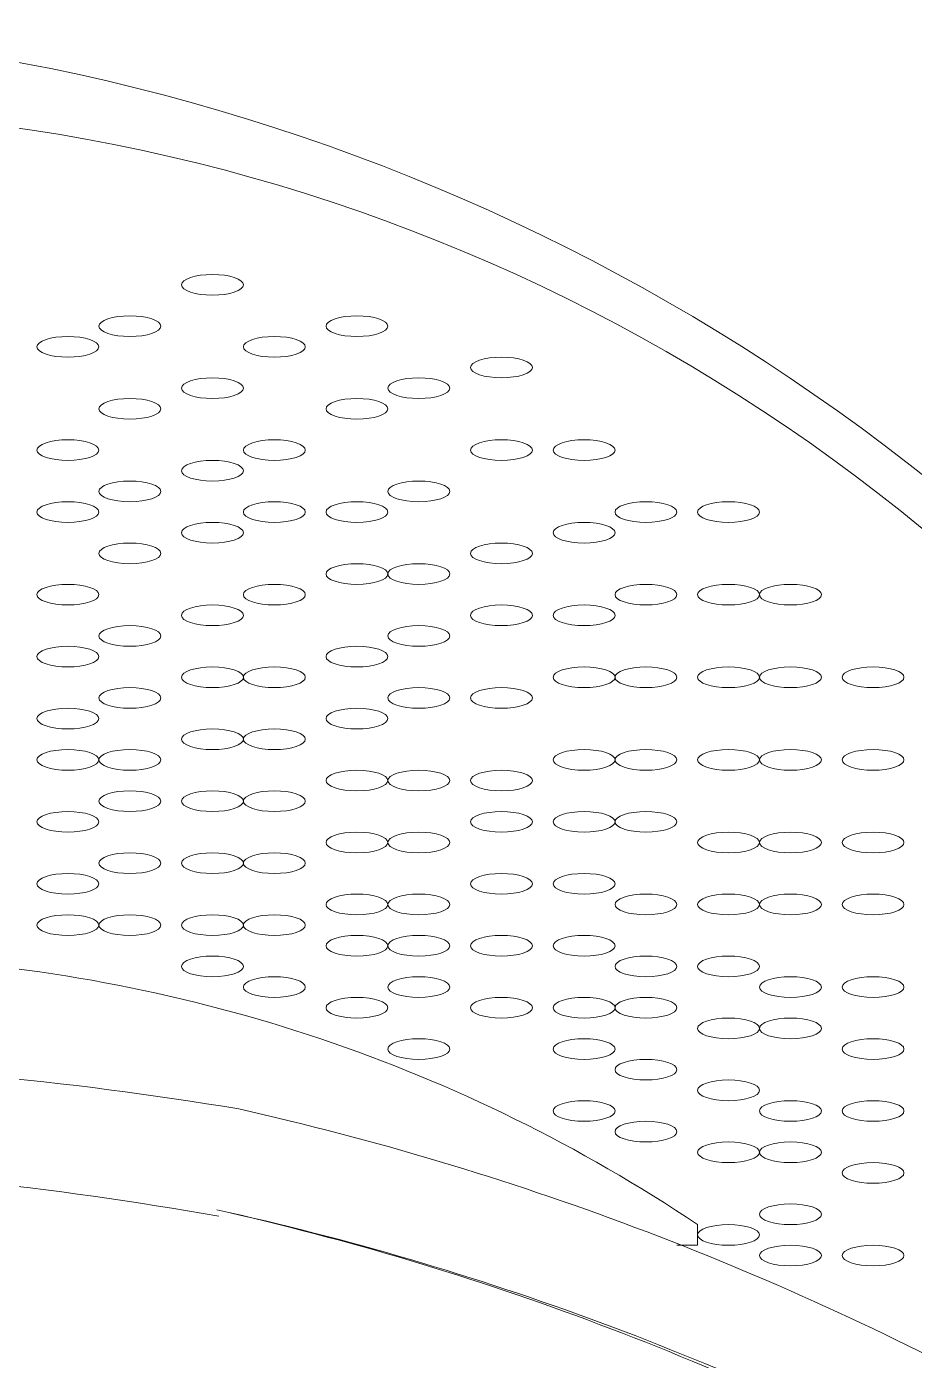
# Model space of a CAD drawing. Header units: metres. Extents: x 29 to 86.9, y -23.2 to 39.7.
# Drawn here: x 77.5562 to 77.6614, y -17.1055 to -16.9476 of the extents above; entities that cross this region are included whole.
import ezdxf

# ---------------------------------------------------------------- set-up
doc = ezdxf.new("R2010")
doc.units = ezdxf.units.M
doc.header["$LTSCALE"] = 100
doc.layers.get('0').update_dxf_attribs({"color": 254})
doc.layers.add('Arqui', color=8, linetype='Continuous', lineweight=0)

# ---------------------------------------------------------------- blocks, each defined once
blk = doc.blocks.new('A$C9582355f')
at = {"layer": 'Arqui'}
for points in [[(48.71734, 6.12621, 0.227858), (48.52488, 6.21637, 0.227858), (48.33195, 6.12621)], [(48.71275, 6.12287, 0.253801), (48.52311, 6.20585, 0.253801), (48.3341, 6.12287)], [(48.65059, 6.07209), (48.65304, 6.07209), (48.65304, 6.07454, 0.133327), (48.55957, 6.10604)], [(48.7226, 6.01263, 0.230532), (48.69017, 6.05387, 0.069043), (48.5987, 6.08823, 0.037024), (48.53679, 6.09393)], [(48.71054, 6.01054, 0.230204), (48.68443, 6.04306, 0.069043), (48.59607, 6.07629, -0.069043), (48.68464, 6.0435, 0.069043), (48.59607, 6.07629)]]:
    blk.add_lwpolyline(points, format="xyb", dxfattribs=at)
blk.add_lwpolyline([(48.59633, 6.07552, 0.037024), (48.53643, 6.08171, -0.037024)], format="xyb", close=True, dxfattribs=at)
for points in [[(48.59557, 6.18704), (48.59354, 6.18704), (48.5919, 6.18649), (48.5919, 6.18581)], [(48.59923, 6.18581), (48.59923, 6.18649), (48.59759, 6.18704), (48.59557, 6.18704)], [(48.5919, 6.18581), (48.5919, 6.18514), (48.59354, 6.18459), (48.59557, 6.18459)], [(48.59557, 6.18459), (48.59759, 6.18459), (48.59923, 6.18514), (48.59923, 6.18581)], [(48.58578, 6.18215), (48.58376, 6.18215), (48.58212, 6.1816), (48.58212, 6.18092)], [(48.58945, 6.18092), (48.58945, 6.1816), (48.58781, 6.18215), (48.58578, 6.18215)], [(48.61269, 6.18215), (48.61066, 6.18215), (48.60902, 6.1816), (48.60902, 6.18092)], [(48.61635, 6.18092), (48.61635, 6.1816), (48.61471, 6.18215), (48.61269, 6.18215)], [(48.57845, 6.1797), (48.57642, 6.1797), (48.57478, 6.17915), (48.57478, 6.17848)], [(48.58212, 6.17848), (48.58212, 6.17915), (48.58047, 6.1797), (48.57845, 6.1797)], [(48.58212, 6.18092), (48.58212, 6.18025), (48.58376, 6.1797), (48.58578, 6.1797)], [(48.58578, 6.1797), (48.58781, 6.1797), (48.58945, 6.18025), (48.58945, 6.18092)], [(48.6029, 6.1797), (48.60088, 6.1797), (48.59923, 6.17915), (48.59923, 6.17848)], [(48.60657, 6.17848), (48.60657, 6.17915), (48.60493, 6.1797), (48.6029, 6.1797)], [(48.60902, 6.18092), (48.60902, 6.18025), (48.61066, 6.1797), (48.61269, 6.1797)], [(48.61269, 6.1797), (48.61471, 6.1797), (48.61635, 6.18025), (48.61635, 6.18092)], [(48.57478, 6.17848), (48.57478, 6.1778), (48.57642, 6.17725), (48.57845, 6.17725)], [(48.57845, 6.17725), (48.58047, 6.17725), (48.58212, 6.1778), (48.58212, 6.17848)], [(48.59923, 6.17848), (48.59923, 6.1778), (48.60088, 6.17725), (48.6029, 6.17725)], [(48.6029, 6.17725), (48.60493, 6.17725), (48.60657, 6.1778), (48.60657, 6.17848)], [(48.6298, 6.17725), (48.62778, 6.17725), (48.62614, 6.17671), (48.62614, 6.17603)], [(48.63347, 6.17603), (48.63347, 6.17671), (48.63183, 6.17725), (48.6298, 6.17725)], [(48.62614, 6.17603), (48.62614, 6.17536), (48.62778, 6.17481), (48.6298, 6.17481)], [(48.6298, 6.17481), (48.63183, 6.17481), (48.63347, 6.17536), (48.63347, 6.17603)], [(48.59557, 6.17481), (48.59354, 6.17481), (48.5919, 6.17426), (48.5919, 6.17359)], [(48.5919, 6.17359), (48.5919, 6.17291), (48.59354, 6.17236), (48.59557, 6.17236)], [(48.59923, 6.17359), (48.59923, 6.17426), (48.59759, 6.17481), (48.59557, 6.17481)], [(48.59557, 6.17236), (48.59759, 6.17236), (48.59923, 6.17291), (48.59923, 6.17359)], [(48.62002, 6.17481), (48.618, 6.17481), (48.61635, 6.17426), (48.61635, 6.17359)], [(48.61635, 6.17359), (48.61635, 6.17291), (48.618, 6.17236), (48.62002, 6.17236)], [(48.62369, 6.17359), (48.62369, 6.17426), (48.62205, 6.17481), (48.62002, 6.17481)], [(48.62002, 6.17236), (48.62205, 6.17236), (48.62369, 6.17291), (48.62369, 6.17359)], [(48.58578, 6.17236), (48.58376, 6.17236), (48.58212, 6.17182), (48.58212, 6.17114)], [(48.58945, 6.17114), (48.58945, 6.17182), (48.58781, 6.17236), (48.58578, 6.17236)], [(48.61269, 6.17236), (48.61066, 6.17236), (48.60902, 6.17182), (48.60902, 6.17114)], [(48.61635, 6.17114), (48.61635, 6.17182), (48.61471, 6.17236), (48.61269, 6.17236)], [(48.58212, 6.17114), (48.58212, 6.17046), (48.58376, 6.16992), (48.58578, 6.16992)], [(48.58578, 6.16992), (48.58781, 6.16992), (48.58945, 6.17046), (48.58945, 6.17114)], [(48.60902, 6.17114), (48.60902, 6.17046), (48.61066, 6.16992), (48.61269, 6.16992)], [(48.61269, 6.16992), (48.61471, 6.16992), (48.61635, 6.17046), (48.61635, 6.17114)], [(48.57845, 6.16747), (48.57642, 6.16747), (48.57478, 6.16692), (48.57478, 6.16625)], [(48.58212, 6.16625), (48.58212, 6.16692), (48.58047, 6.16747), (48.57845, 6.16747)], [(48.6029, 6.16747), (48.60088, 6.16747), (48.59923, 6.16692), (48.59923, 6.16625)], [(48.60657, 6.16625), (48.60657, 6.16692), (48.60493, 6.16747), (48.6029, 6.16747)], [(48.6298, 6.16747), (48.62778, 6.16747), (48.62614, 6.16692), (48.62614, 6.16625)], [(48.63347, 6.16625), (48.63347, 6.16692), (48.63183, 6.16747), (48.6298, 6.16747)], [(48.63959, 6.16747), (48.63756, 6.16747), (48.63592, 6.16692), (48.63592, 6.16625)], [(48.64326, 6.16625), (48.64326, 6.16692), (48.64161, 6.16747), (48.63959, 6.16747)], [(48.57478, 6.16625), (48.57478, 6.16557), (48.57642, 6.16503), (48.57845, 6.16503)], [(48.57845, 6.16503), (48.58047, 6.16503), (48.58212, 6.16557), (48.58212, 6.16625)], [(48.59923, 6.16625), (48.59923, 6.16557), (48.60088, 6.16503), (48.6029, 6.16503)], [(48.6029, 6.16503), (48.60493, 6.16503), (48.60657, 6.16557), (48.60657, 6.16625)], [(48.62614, 6.16625), (48.62614, 6.16557), (48.62778, 6.16503), (48.6298, 6.16503)], [(48.6298, 6.16503), (48.63183, 6.16503), (48.63347, 6.16557), (48.63347, 6.16625)], [(48.63592, 6.16625), (48.63592, 6.16557), (48.63756, 6.16503), (48.63959, 6.16503)], [(48.63959, 6.16503), (48.64161, 6.16503), (48.64326, 6.16557), (48.64326, 6.16625)], [(48.59557, 6.16503), (48.59354, 6.16503), (48.5919, 6.16448), (48.5919, 6.1638)], [(48.5919, 6.1638), (48.5919, 6.16313), (48.59354, 6.16258), (48.59557, 6.16258)], [(48.59923, 6.1638), (48.59923, 6.16448), (48.59759, 6.16503), (48.59557, 6.16503)], [(48.59557, 6.16258), (48.59759, 6.16258), (48.59923, 6.16313), (48.59923, 6.1638)], [(48.58578, 6.16258), (48.58376, 6.16258), (48.58212, 6.16203), (48.58212, 6.16136)], [(48.58945, 6.16136), (48.58945, 6.16203), (48.58781, 6.16258), (48.58578, 6.16258)], [(48.62002, 6.16258), (48.618, 6.16258), (48.61635, 6.16203), (48.61635, 6.16136)], [(48.62369, 6.16136), (48.62369, 6.16203), (48.62205, 6.16258), (48.62002, 6.16258)], [(48.58212, 6.16136), (48.58212, 6.16068), (48.58376, 6.16014), (48.58578, 6.16014)], [(48.58578, 6.16014), (48.58781, 6.16014), (48.58945, 6.16068), (48.58945, 6.16136)], [(48.61635, 6.16136), (48.61635, 6.16068), (48.618, 6.16014), (48.62002, 6.16014)], [(48.62002, 6.16014), (48.62205, 6.16014), (48.62369, 6.16068), (48.62369, 6.16136)], [(48.57845, 6.16014), (48.57642, 6.16014), (48.57478, 6.15959), (48.57478, 6.15891)], [(48.58212, 6.15891), (48.58212, 6.15959), (48.58047, 6.16014), (48.57845, 6.16014)], [(48.6029, 6.16014), (48.60088, 6.16014), (48.59923, 6.15959), (48.59923, 6.15891)], [(48.60657, 6.15891), (48.60657, 6.15959), (48.60493, 6.16014), (48.6029, 6.16014)], [(48.61269, 6.16014), (48.61066, 6.16014), (48.60902, 6.15959), (48.60902, 6.15891)], [(48.61635, 6.15891), (48.61635, 6.15959), (48.61471, 6.16014), (48.61269, 6.16014)], [(48.64692, 6.16014), (48.6449, 6.16014), (48.64326, 6.15959), (48.64326, 6.15891)], [(48.65059, 6.15891), (48.65059, 6.15959), (48.64895, 6.16014), (48.64692, 6.16014)], [(48.65671, 6.16014), (48.65468, 6.16014), (48.65304, 6.15959), (48.65304, 6.15891)], [(48.66037, 6.15891), (48.66037, 6.15959), (48.65873, 6.16014), (48.65671, 6.16014)], [(48.57478, 6.15891), (48.57478, 6.15824), (48.57642, 6.15769), (48.57845, 6.15769)], [(48.57845, 6.15769), (48.58047, 6.15769), (48.58212, 6.15824), (48.58212, 6.15891)], [(48.59557, 6.15769), (48.59354, 6.15769), (48.5919, 6.15714), (48.5919, 6.15647)], [(48.59923, 6.15647), (48.59923, 6.15714), (48.59759, 6.15769), (48.59557, 6.15769)], [(48.59923, 6.15891), (48.59923, 6.15824), (48.60088, 6.15769), (48.6029, 6.15769)], [(48.6029, 6.15769), (48.60493, 6.15769), (48.60657, 6.15824), (48.60657, 6.15891)], [(48.60902, 6.15891), (48.60902, 6.15824), (48.61066, 6.15769), (48.61269, 6.15769)], [(48.61269, 6.15769), (48.61471, 6.15769), (48.61635, 6.15824), (48.61635, 6.15891)], [(48.63959, 6.15769), (48.63756, 6.15769), (48.63592, 6.15714), (48.63592, 6.15647)], [(48.64326, 6.15647), (48.64326, 6.15714), (48.64161, 6.15769), (48.63959, 6.15769)], [(48.64326, 6.15891), (48.64326, 6.15824), (48.6449, 6.15769), (48.64692, 6.15769)], [(48.64692, 6.15769), (48.64895, 6.15769), (48.65059, 6.15824), (48.65059, 6.15891)], [(48.65304, 6.15891), (48.65304, 6.15824), (48.65468, 6.15769), (48.65671, 6.15769)], [(48.65671, 6.15769), (48.65873, 6.15769), (48.66037, 6.15824), (48.66037, 6.15891)], [(48.5919, 6.15647), (48.5919, 6.15579), (48.59354, 6.15524), (48.59557, 6.15524)], [(48.59557, 6.15524), (48.59759, 6.15524), (48.59923, 6.15579), (48.59923, 6.15647)], [(48.63592, 6.15647), (48.63592, 6.15579), (48.63756, 6.15524), (48.63959, 6.15524)], [(48.63959, 6.15524), (48.64161, 6.15524), (48.64326, 6.15579), (48.64326, 6.15647)], [(48.58578, 6.15524), (48.58376, 6.15524), (48.58212, 6.1547), (48.58212, 6.15402)], [(48.58945, 6.15402), (48.58945, 6.1547), (48.58781, 6.15524), (48.58578, 6.15524)], [(48.6298, 6.15524), (48.62778, 6.15524), (48.62614, 6.1547), (48.62614, 6.15402)], [(48.63347, 6.15402), (48.63347, 6.1547), (48.63183, 6.15524), (48.6298, 6.15524)], [(48.58212, 6.15402), (48.58212, 6.15335), (48.58376, 6.1528), (48.58578, 6.1528)], [(48.58578, 6.1528), (48.58781, 6.1528), (48.58945, 6.15335), (48.58945, 6.15402)], [(48.61269, 6.1528), (48.61066, 6.1528), (48.60902, 6.15225), (48.60902, 6.15158)], [(48.61635, 6.15158), (48.61635, 6.15225), (48.61471, 6.1528), (48.61269, 6.1528)], [(48.62002, 6.1528), (48.618, 6.1528), (48.61635, 6.15225), (48.61635, 6.15158)], [(48.62369, 6.15158), (48.62369, 6.15225), (48.62205, 6.1528), (48.62002, 6.1528)], [(48.62614, 6.15402), (48.62614, 6.15335), (48.62778, 6.1528), (48.6298, 6.1528)], [(48.6298, 6.1528), (48.63183, 6.1528), (48.63347, 6.15335), (48.63347, 6.15402)], [(48.60902, 6.15158), (48.60902, 6.1509), (48.61066, 6.15035), (48.61269, 6.15035)], [(48.61269, 6.15035), (48.61471, 6.15035), (48.61635, 6.1509), (48.61635, 6.15158)], [(48.61635, 6.15158), (48.61635, 6.1509), (48.618, 6.15035), (48.62002, 6.15035)], [(48.62002, 6.15035), (48.62205, 6.15035), (48.62369, 6.1509), (48.62369, 6.15158)], [(48.57845, 6.15035), (48.57642, 6.15035), (48.57478, 6.14981), (48.57478, 6.14913)], [(48.58212, 6.14913), (48.58212, 6.14981), (48.58047, 6.15035), (48.57845, 6.15035)], [(48.6029, 6.15035), (48.60088, 6.15035), (48.59923, 6.14981), (48.59923, 6.14913)], [(48.60657, 6.14913), (48.60657, 6.14981), (48.60493, 6.15035), (48.6029, 6.15035)], [(48.64692, 6.15035), (48.6449, 6.15035), (48.64326, 6.14981), (48.64326, 6.14913)], [(48.65059, 6.14913), (48.65059, 6.14981), (48.64895, 6.15035), (48.64692, 6.15035)], [(48.65671, 6.15035), (48.65468, 6.15035), (48.65304, 6.14981), (48.65304, 6.14913)], [(48.66037, 6.14913), (48.66037, 6.14981), (48.65873, 6.15035), (48.65671, 6.15035)], [(48.66404, 6.15035), (48.66202, 6.15035), (48.66037, 6.14981), (48.66037, 6.14913)], [(48.66771, 6.14913), (48.66771, 6.14981), (48.66607, 6.15035), (48.66404, 6.15035)], [(48.57478, 6.14913), (48.57478, 6.14845), (48.57642, 6.14791), (48.57845, 6.14791)], [(48.57845, 6.14791), (48.58047, 6.14791), (48.58212, 6.14845), (48.58212, 6.14913)], [(48.59923, 6.14913), (48.59923, 6.14845), (48.60088, 6.14791), (48.6029, 6.14791)], [(48.6029, 6.14791), (48.60493, 6.14791), (48.60657, 6.14845), (48.60657, 6.14913)], [(48.64326, 6.14913), (48.64326, 6.14845), (48.6449, 6.14791), (48.64692, 6.14791)], [(48.64692, 6.14791), (48.64895, 6.14791), (48.65059, 6.14845), (48.65059, 6.14913)], [(48.65304, 6.14913), (48.65304, 6.14845), (48.65468, 6.14791), (48.65671, 6.14791)], [(48.65671, 6.14791), (48.65873, 6.14791), (48.66037, 6.14845), (48.66037, 6.14913)], [(48.66037, 6.14913), (48.66037, 6.14845), (48.66202, 6.14791), (48.66404, 6.14791)], [(48.66404, 6.14791), (48.66607, 6.14791), (48.66771, 6.14845), (48.66771, 6.14913)], [(48.59557, 6.14791), (48.59354, 6.14791), (48.5919, 6.14736), (48.5919, 6.14668)], [(48.5919, 6.14668), (48.5919, 6.14601), (48.59354, 6.14546), (48.59557, 6.14546)], [(48.59923, 6.14668), (48.59923, 6.14736), (48.59759, 6.14791), (48.59557, 6.14791)], [(48.59557, 6.14546), (48.59759, 6.14546), (48.59923, 6.14601), (48.59923, 6.14668)], [(48.6298, 6.14791), (48.62778, 6.14791), (48.62614, 6.14736), (48.62614, 6.14668)], [(48.62614, 6.14668), (48.62614, 6.14601), (48.62778, 6.14546), (48.6298, 6.14546)], [(48.63347, 6.14668), (48.63347, 6.14736), (48.63183, 6.14791), (48.6298, 6.14791)], [(48.6298, 6.14546), (48.63183, 6.14546), (48.63347, 6.14601), (48.63347, 6.14668)], [(48.63959, 6.14791), (48.63756, 6.14791), (48.63592, 6.14736), (48.63592, 6.14668)], [(48.63592, 6.14668), (48.63592, 6.14601), (48.63756, 6.14546), (48.63959, 6.14546)], [(48.64326, 6.14668), (48.64326, 6.14736), (48.64161, 6.14791), (48.63959, 6.14791)], [(48.63959, 6.14546), (48.64161, 6.14546), (48.64326, 6.14601), (48.64326, 6.14668)], [(48.58578, 6.14546), (48.58376, 6.14546), (48.58212, 6.14491), (48.58212, 6.14424)], [(48.58945, 6.14424), (48.58945, 6.14491), (48.58781, 6.14546), (48.58578, 6.14546)], [(48.62002, 6.14546), (48.618, 6.14546), (48.61635, 6.14491), (48.61635, 6.14424)], [(48.62369, 6.14424), (48.62369, 6.14491), (48.62205, 6.14546), (48.62002, 6.14546)], [(48.58212, 6.14424), (48.58212, 6.14356), (48.58376, 6.14302), (48.58578, 6.14302)], [(48.58578, 6.14302), (48.58781, 6.14302), (48.58945, 6.14356), (48.58945, 6.14424)], [(48.61635, 6.14424), (48.61635, 6.14356), (48.618, 6.14302), (48.62002, 6.14302)], [(48.62002, 6.14302), (48.62205, 6.14302), (48.62369, 6.14356), (48.62369, 6.14424)], [(48.57845, 6.14302), (48.57642, 6.14302), (48.57478, 6.14247), (48.57478, 6.14179)], [(48.57478, 6.14179), (48.57478, 6.14112), (48.57642, 6.14057), (48.57845, 6.14057)], [(48.58212, 6.14179), (48.58212, 6.14247), (48.58047, 6.14302), (48.57845, 6.14302)], [(48.57845, 6.14057), (48.58047, 6.14057), (48.58212, 6.14112), (48.58212, 6.14179)], [(48.61269, 6.14302), (48.61066, 6.14302), (48.60902, 6.14247), (48.60902, 6.14179)], [(48.60902, 6.14179), (48.60902, 6.14112), (48.61066, 6.14057), (48.61269, 6.14057)], [(48.61635, 6.14179), (48.61635, 6.14247), (48.61471, 6.14302), (48.61269, 6.14302)], [(48.61269, 6.14057), (48.61471, 6.14057), (48.61635, 6.14112), (48.61635, 6.14179)], [(48.59557, 6.14057), (48.59354, 6.14057), (48.5919, 6.14002), (48.5919, 6.13935)], [(48.59923, 6.13935), (48.59923, 6.14002), (48.59759, 6.14057), (48.59557, 6.14057)], [(48.6029, 6.14057), (48.60088, 6.14057), (48.59923, 6.14002), (48.59923, 6.13935)], [(48.60657, 6.13935), (48.60657, 6.14002), (48.60493, 6.14057), (48.6029, 6.14057)], [(48.63959, 6.14057), (48.63756, 6.14057), (48.63592, 6.14002), (48.63592, 6.13935)], [(48.64326, 6.13935), (48.64326, 6.14002), (48.64161, 6.14057), (48.63959, 6.14057)], [(48.64692, 6.14057), (48.6449, 6.14057), (48.64326, 6.14002), (48.64326, 6.13935)], [(48.65059, 6.13935), (48.65059, 6.14002), (48.64895, 6.14057), (48.64692, 6.14057)], [(48.65671, 6.14057), (48.65468, 6.14057), (48.65304, 6.14002), (48.65304, 6.13935)], [(48.66037, 6.13935), (48.66037, 6.14002), (48.65873, 6.14057), (48.65671, 6.14057)], [(48.66404, 6.14057), (48.66202, 6.14057), (48.66037, 6.14002), (48.66037, 6.13935)], [(48.66771, 6.13935), (48.66771, 6.14002), (48.66607, 6.14057), (48.66404, 6.14057)], [(48.67383, 6.14057), (48.6718, 6.14057), (48.67016, 6.14002), (48.67016, 6.13935)], [(48.67749, 6.13935), (48.67749, 6.14002), (48.67585, 6.14057), (48.67383, 6.14057)], [(48.5919, 6.13935), (48.5919, 6.13867), (48.59354, 6.13812), (48.59557, 6.13812)], [(48.59557, 6.13812), (48.59759, 6.13812), (48.59923, 6.13867), (48.59923, 6.13935)], [(48.59923, 6.13935), (48.59923, 6.13867), (48.60088, 6.13812), (48.6029, 6.13812)], [(48.6029, 6.13812), (48.60493, 6.13812), (48.60657, 6.13867), (48.60657, 6.13935)], [(48.63592, 6.13935), (48.63592, 6.13867), (48.63756, 6.13812), (48.63959, 6.13812)], [(48.63959, 6.13812), (48.64161, 6.13812), (48.64326, 6.13867), (48.64326, 6.13935)], [(48.64326, 6.13935), (48.64326, 6.13867), (48.6449, 6.13812), (48.64692, 6.13812)], [(48.64692, 6.13812), (48.64895, 6.13812), (48.65059, 6.13867), (48.65059, 6.13935)], [(48.65304, 6.13935), (48.65304, 6.13867), (48.65468, 6.13812), (48.65671, 6.13812)], [(48.65671, 6.13812), (48.65873, 6.13812), (48.66037, 6.13867), (48.66037, 6.13935)], [(48.66037, 6.13935), (48.66037, 6.13867), (48.66202, 6.13812), (48.66404, 6.13812)], [(48.66404, 6.13812), (48.66607, 6.13812), (48.66771, 6.13867), (48.66771, 6.13935)], [(48.67016, 6.13935), (48.67016, 6.13867), (48.6718, 6.13812), (48.67383, 6.13812)], [(48.67383, 6.13812), (48.67585, 6.13812), (48.67749, 6.13867), (48.67749, 6.13935)], [(48.58578, 6.13812), (48.58376, 6.13812), (48.58212, 6.13758), (48.58212, 6.1369)], [(48.58945, 6.1369), (48.58945, 6.13758), (48.58781, 6.13812), (48.58578, 6.13812)], [(48.62002, 6.13812), (48.618, 6.13812), (48.61635, 6.13758), (48.61635, 6.1369)], [(48.62369, 6.1369), (48.62369, 6.13758), (48.62205, 6.13812), (48.62002, 6.13812)], [(48.6298, 6.13812), (48.62778, 6.13812), (48.62614, 6.13758), (48.62614, 6.1369)], [(48.63347, 6.1369), (48.63347, 6.13758), (48.63183, 6.13812), (48.6298, 6.13812)], [(48.57845, 6.13568), (48.57642, 6.13568), (48.57478, 6.13513), (48.57478, 6.13446)], [(48.58212, 6.13446), (48.58212, 6.13513), (48.58047, 6.13568), (48.57845, 6.13568)], [(48.58212, 6.1369), (48.58212, 6.13623), (48.58376, 6.13568), (48.58578, 6.13568)], [(48.58578, 6.13568), (48.58781, 6.13568), (48.58945, 6.13623), (48.58945, 6.1369)], [(48.61269, 6.13568), (48.61066, 6.13568), (48.60902, 6.13513), (48.60902, 6.13446)], [(48.61635, 6.13446), (48.61635, 6.13513), (48.61471, 6.13568), (48.61269, 6.13568)], [(48.61635, 6.1369), (48.61635, 6.13623), (48.618, 6.13568), (48.62002, 6.13568)], [(48.62002, 6.13568), (48.62205, 6.13568), (48.62369, 6.13623), (48.62369, 6.1369)], [(48.62614, 6.1369), (48.62614, 6.13623), (48.62778, 6.13568), (48.6298, 6.13568)], [(48.6298, 6.13568), (48.63183, 6.13568), (48.63347, 6.13623), (48.63347, 6.1369)], [(48.57478, 6.13446), (48.57478, 6.13378), (48.57642, 6.13323), (48.57845, 6.13323)], [(48.57845, 6.13323), (48.58047, 6.13323), (48.58212, 6.13378), (48.58212, 6.13446)], [(48.60902, 6.13446), (48.60902, 6.13378), (48.61066, 6.13323), (48.61269, 6.13323)], [(48.61269, 6.13323), (48.61471, 6.13323), (48.61635, 6.13378), (48.61635, 6.13446)], [(48.59557, 6.13323), (48.59354, 6.13323), (48.5919, 6.13269), (48.5919, 6.13201)], [(48.59923, 6.13201), (48.59923, 6.13269), (48.59759, 6.13323), (48.59557, 6.13323)], [(48.6029, 6.13323), (48.60088, 6.13323), (48.59923, 6.13269), (48.59923, 6.13201)], [(48.60657, 6.13201), (48.60657, 6.13269), (48.60493, 6.13323), (48.6029, 6.13323)], [(48.57845, 6.13079), (48.57642, 6.13079), (48.57478, 6.13024), (48.57478, 6.12957)], [(48.58212, 6.12957), (48.58212, 6.13024), (48.58047, 6.13079), (48.57845, 6.13079)], [(48.58578, 6.13079), (48.58376, 6.13079), (48.58212, 6.13024), (48.58212, 6.12957)], [(48.58945, 6.12957), (48.58945, 6.13024), (48.58781, 6.13079), (48.58578, 6.13079)], [(48.5919, 6.13201), (48.5919, 6.13134), (48.59354, 6.13079), (48.59557, 6.13079)], [(48.59557, 6.13079), (48.59759, 6.13079), (48.59923, 6.13134), (48.59923, 6.13201)], [(48.59923, 6.13201), (48.59923, 6.13134), (48.60088, 6.13079), (48.6029, 6.13079)], [(48.6029, 6.13079), (48.60493, 6.13079), (48.60657, 6.13134), (48.60657, 6.13201)], [(48.63959, 6.13079), (48.63756, 6.13079), (48.63592, 6.13024), (48.63592, 6.12957)], [(48.64326, 6.12957), (48.64326, 6.13024), (48.64161, 6.13079), (48.63959, 6.13079)], [(48.64692, 6.13079), (48.6449, 6.13079), (48.64326, 6.13024), (48.64326, 6.12957)], [(48.65059, 6.12957), (48.65059, 6.13024), (48.64895, 6.13079), (48.64692, 6.13079)], [(48.65671, 6.13079), (48.65468, 6.13079), (48.65304, 6.13024), (48.65304, 6.12957)], [(48.66037, 6.12957), (48.66037, 6.13024), (48.65873, 6.13079), (48.65671, 6.13079)], [(48.66404, 6.13079), (48.66202, 6.13079), (48.66037, 6.13024), (48.66037, 6.12957)], [(48.66771, 6.12957), (48.66771, 6.13024), (48.66607, 6.13079), (48.66404, 6.13079)], [(48.67383, 6.13079), (48.6718, 6.13079), (48.67016, 6.13024), (48.67016, 6.12957)], [(48.67749, 6.12957), (48.67749, 6.13024), (48.67585, 6.13079), (48.67383, 6.13079)], [(48.57478, 6.12957), (48.57478, 6.12889), (48.57642, 6.12834), (48.57845, 6.12834)], [(48.57845, 6.12834), (48.58047, 6.12834), (48.58212, 6.12889), (48.58212, 6.12957)], [(48.58212, 6.12957), (48.58212, 6.12889), (48.58376, 6.12834), (48.58578, 6.12834)], [(48.58578, 6.12834), (48.58781, 6.12834), (48.58945, 6.12889), (48.58945, 6.12957)], [(48.63592, 6.12957), (48.63592, 6.12889), (48.63756, 6.12834), (48.63959, 6.12834)], [(48.63959, 6.12834), (48.64161, 6.12834), (48.64326, 6.12889), (48.64326, 6.12957)], [(48.64326, 6.12957), (48.64326, 6.12889), (48.6449, 6.12834), (48.64692, 6.12834)], [(48.64692, 6.12834), (48.64895, 6.12834), (48.65059, 6.12889), (48.65059, 6.12957)], [(48.65304, 6.12957), (48.65304, 6.12889), (48.65468, 6.12834), (48.65671, 6.12834)], [(48.65671, 6.12834), (48.65873, 6.12834), (48.66037, 6.12889), (48.66037, 6.12957)], [(48.66037, 6.12957), (48.66037, 6.12889), (48.66202, 6.12834), (48.66404, 6.12834)], [(48.66404, 6.12834), (48.66607, 6.12834), (48.66771, 6.12889), (48.66771, 6.12957)], [(48.67016, 6.12957), (48.67016, 6.12889), (48.6718, 6.12834), (48.67383, 6.12834)], [(48.67383, 6.12834), (48.67585, 6.12834), (48.67749, 6.12889), (48.67749, 6.12957)], [(48.61269, 6.12834), (48.61066, 6.12834), (48.60902, 6.12779), (48.60902, 6.12712)], [(48.61635, 6.12712), (48.61635, 6.12779), (48.61471, 6.12834), (48.61269, 6.12834)], [(48.62002, 6.12834), (48.618, 6.12834), (48.61635, 6.12779), (48.61635, 6.12712)], [(48.62369, 6.12712), (48.62369, 6.12779), (48.62205, 6.12834), (48.62002, 6.12834)], [(48.6298, 6.12834), (48.62778, 6.12834), (48.62614, 6.12779), (48.62614, 6.12712)], [(48.63347, 6.12712), (48.63347, 6.12779), (48.63183, 6.12834), (48.6298, 6.12834)], [(48.58578, 6.1259), (48.58376, 6.1259), (48.58212, 6.12535), (48.58212, 6.12467)], [(48.58945, 6.12467), (48.58945, 6.12535), (48.58781, 6.1259), (48.58578, 6.1259)], [(48.59557, 6.1259), (48.59354, 6.1259), (48.5919, 6.12535), (48.5919, 6.12467)], [(48.59923, 6.12467), (48.59923, 6.12535), (48.59759, 6.1259), (48.59557, 6.1259)], [(48.6029, 6.1259), (48.60088, 6.1259), (48.59923, 6.12535), (48.59923, 6.12467)], [(48.60657, 6.12467), (48.60657, 6.12535), (48.60493, 6.1259), (48.6029, 6.1259)], [(48.60902, 6.12712), (48.60902, 6.12644), (48.61066, 6.1259), (48.61269, 6.1259)], [(48.61269, 6.1259), (48.61471, 6.1259), (48.61635, 6.12644), (48.61635, 6.12712)], [(48.61635, 6.12712), (48.61635, 6.12644), (48.618, 6.1259), (48.62002, 6.1259)], [(48.62002, 6.1259), (48.62205, 6.1259), (48.62369, 6.12644), (48.62369, 6.12712)], [(48.62614, 6.12712), (48.62614, 6.12644), (48.62778, 6.1259), (48.6298, 6.1259)], [(48.6298, 6.1259), (48.63183, 6.1259), (48.63347, 6.12644), (48.63347, 6.12712)], [(48.58212, 6.12467), (48.58212, 6.124), (48.58376, 6.12345), (48.58578, 6.12345)], [(48.58578, 6.12345), (48.58781, 6.12345), (48.58945, 6.124), (48.58945, 6.12467)], [(48.5919, 6.12467), (48.5919, 6.124), (48.59354, 6.12345), (48.59557, 6.12345)], [(48.59557, 6.12345), (48.59759, 6.12345), (48.59923, 6.124), (48.59923, 6.12467)], [(48.59923, 6.12467), (48.59923, 6.124), (48.60088, 6.12345), (48.6029, 6.12345)], [(48.6029, 6.12345), (48.60493, 6.12345), (48.60657, 6.124), (48.60657, 6.12467)], [(48.57845, 6.12345), (48.57642, 6.12345), (48.57478, 6.1229), (48.57478, 6.12223)], [(48.58212, 6.12223), (48.58212, 6.1229), (48.58047, 6.12345), (48.57845, 6.12345)], [(48.6298, 6.12345), (48.62778, 6.12345), (48.62614, 6.1229), (48.62614, 6.12223)], [(48.63347, 6.12223), (48.63347, 6.1229), (48.63183, 6.12345), (48.6298, 6.12345)], [(48.63959, 6.12345), (48.63756, 6.12345), (48.63592, 6.1229), (48.63592, 6.12223)], [(48.64326, 6.12223), (48.64326, 6.1229), (48.64161, 6.12345), (48.63959, 6.12345)], [(48.64692, 6.12345), (48.6449, 6.12345), (48.64326, 6.1229), (48.64326, 6.12223)], [(48.65059, 6.12223), (48.65059, 6.1229), (48.64895, 6.12345), (48.64692, 6.12345)], [(48.57478, 6.12223), (48.57478, 6.12155), (48.57642, 6.12101), (48.57845, 6.12101)], [(48.57845, 6.12101), (48.58047, 6.12101), (48.58212, 6.12155), (48.58212, 6.12223)], [(48.62614, 6.12223), (48.62614, 6.12155), (48.62778, 6.12101), (48.6298, 6.12101)], [(48.6298, 6.12101), (48.63183, 6.12101), (48.63347, 6.12155), (48.63347, 6.12223)], [(48.63592, 6.12223), (48.63592, 6.12155), (48.63756, 6.12101), (48.63959, 6.12101)], [(48.63959, 6.12101), (48.64161, 6.12101), (48.64326, 6.12155), (48.64326, 6.12223)], [(48.64326, 6.12223), (48.64326, 6.12155), (48.6449, 6.12101), (48.64692, 6.12101)], [(48.64692, 6.12101), (48.64895, 6.12101), (48.65059, 6.12155), (48.65059, 6.12223)], [(48.61269, 6.12101), (48.61066, 6.12101), (48.60902, 6.12046), (48.60902, 6.11978)], [(48.60902, 6.11978), (48.60902, 6.11911), (48.61066, 6.11856), (48.61269, 6.11856)], [(48.61635, 6.11978), (48.61635, 6.12046), (48.61471, 6.12101), (48.61269, 6.12101)], [(48.61269, 6.11856), (48.61471, 6.11856), (48.61635, 6.11911), (48.61635, 6.11978)], [(48.62002, 6.12101), (48.618, 6.12101), (48.61635, 6.12046), (48.61635, 6.11978)], [(48.61635, 6.11978), (48.61635, 6.11911), (48.618, 6.11856), (48.62002, 6.11856)], [(48.62369, 6.11978), (48.62369, 6.12046), (48.62205, 6.12101), (48.62002, 6.12101)], [(48.62002, 6.11856), (48.62205, 6.11856), (48.62369, 6.11911), (48.62369, 6.11978)], [(48.65671, 6.12101), (48.65468, 6.12101), (48.65304, 6.12046), (48.65304, 6.11978)], [(48.65304, 6.11978), (48.65304, 6.11911), (48.65468, 6.11856), (48.65671, 6.11856)], [(48.66037, 6.11978), (48.66037, 6.12046), (48.65873, 6.12101), (48.65671, 6.12101)], [(48.65671, 6.11856), (48.65873, 6.11856), (48.66037, 6.11911), (48.66037, 6.11978)], [(48.66404, 6.12101), (48.66202, 6.12101), (48.66037, 6.12046), (48.66037, 6.11978)], [(48.66037, 6.11978), (48.66037, 6.11911), (48.66202, 6.11856), (48.66404, 6.11856)], [(48.66771, 6.11978), (48.66771, 6.12046), (48.66607, 6.12101), (48.66404, 6.12101)], [(48.66404, 6.11856), (48.66607, 6.11856), (48.66771, 6.11911), (48.66771, 6.11978)], [(48.67383, 6.12101), (48.6718, 6.12101), (48.67016, 6.12046), (48.67016, 6.11978)], [(48.67016, 6.11978), (48.67016, 6.11911), (48.6718, 6.11856), (48.67383, 6.11856)], [(48.67749, 6.11978), (48.67749, 6.12046), (48.67585, 6.12101), (48.67383, 6.12101)], [(48.67383, 6.11856), (48.67585, 6.11856), (48.67749, 6.11911), (48.67749, 6.11978)], [(48.58578, 6.11856), (48.58376, 6.11856), (48.58212, 6.11801), (48.58212, 6.11734)], [(48.58945, 6.11734), (48.58945, 6.11801), (48.58781, 6.11856), (48.58578, 6.11856)], [(48.59557, 6.11856), (48.59354, 6.11856), (48.5919, 6.11801), (48.5919, 6.11734)], [(48.59923, 6.11734), (48.59923, 6.11801), (48.59759, 6.11856), (48.59557, 6.11856)], [(48.6029, 6.11856), (48.60088, 6.11856), (48.59923, 6.11801), (48.59923, 6.11734)], [(48.60657, 6.11734), (48.60657, 6.11801), (48.60493, 6.11856), (48.6029, 6.11856)], [(48.58212, 6.11734), (48.58212, 6.11666), (48.58376, 6.11611), (48.58578, 6.11611)], [(48.58578, 6.11611), (48.58781, 6.11611), (48.58945, 6.11666), (48.58945, 6.11734)], [(48.5919, 6.11734), (48.5919, 6.11666), (48.59354, 6.11611), (48.59557, 6.11611)], [(48.59557, 6.11611), (48.59759, 6.11611), (48.59923, 6.11666), (48.59923, 6.11734)], [(48.59923, 6.11734), (48.59923, 6.11666), (48.60088, 6.11611), (48.6029, 6.11611)], [(48.6029, 6.11611), (48.60493, 6.11611), (48.60657, 6.11666), (48.60657, 6.11734)], [(48.57845, 6.11611), (48.57642, 6.11611), (48.57478, 6.11557), (48.57478, 6.11489)], [(48.57478, 6.11489), (48.57478, 6.11422), (48.57642, 6.11367), (48.57845, 6.11367)], [(48.58212, 6.11489), (48.58212, 6.11557), (48.58047, 6.11611), (48.57845, 6.11611)], [(48.57845, 6.11367), (48.58047, 6.11367), (48.58212, 6.11422), (48.58212, 6.11489)], [(48.6298, 6.11611), (48.62778, 6.11611), (48.62614, 6.11557), (48.62614, 6.11489)], [(48.62614, 6.11489), (48.62614, 6.11422), (48.62778, 6.11367), (48.6298, 6.11367)], [(48.63347, 6.11489), (48.63347, 6.11557), (48.63183, 6.11611), (48.6298, 6.11611)], [(48.6298, 6.11367), (48.63183, 6.11367), (48.63347, 6.11422), (48.63347, 6.11489)], [(48.63959, 6.11611), (48.63756, 6.11611), (48.63592, 6.11557), (48.63592, 6.11489)], [(48.63592, 6.11489), (48.63592, 6.11422), (48.63756, 6.11367), (48.63959, 6.11367)], [(48.64326, 6.11489), (48.64326, 6.11557), (48.64161, 6.11611), (48.63959, 6.11611)], [(48.63959, 6.11367), (48.64161, 6.11367), (48.64326, 6.11422), (48.64326, 6.11489)], [(48.61269, 6.11367), (48.61066, 6.11367), (48.60902, 6.11312), (48.60902, 6.11245)], [(48.61635, 6.11245), (48.61635, 6.11312), (48.61471, 6.11367), (48.61269, 6.11367)], [(48.62002, 6.11367), (48.618, 6.11367), (48.61635, 6.11312), (48.61635, 6.11245)], [(48.62369, 6.11245), (48.62369, 6.11312), (48.62205, 6.11367), (48.62002, 6.11367)], [(48.64692, 6.11367), (48.6449, 6.11367), (48.64326, 6.11312), (48.64326, 6.11245)], [(48.65059, 6.11245), (48.65059, 6.11312), (48.64895, 6.11367), (48.64692, 6.11367)], [(48.65671, 6.11367), (48.65468, 6.11367), (48.65304, 6.11312), (48.65304, 6.11245)], [(48.66037, 6.11245), (48.66037, 6.11312), (48.65873, 6.11367), (48.65671, 6.11367)], [(48.66404, 6.11367), (48.66202, 6.11367), (48.66037, 6.11312), (48.66037, 6.11245)], [(48.66771, 6.11245), (48.66771, 6.11312), (48.66607, 6.11367), (48.66404, 6.11367)], [(48.67383, 6.11367), (48.6718, 6.11367), (48.67016, 6.11312), (48.67016, 6.11245)], [(48.67749, 6.11245), (48.67749, 6.11312), (48.67585, 6.11367), (48.67383, 6.11367)], [(48.60902, 6.11245), (48.60902, 6.11177), (48.61066, 6.11122), (48.61269, 6.11122)], [(48.61269, 6.11122), (48.61471, 6.11122), (48.61635, 6.11177), (48.61635, 6.11245)], [(48.61635, 6.11245), (48.61635, 6.11177), (48.618, 6.11122), (48.62002, 6.11122)], [(48.62002, 6.11122), (48.62205, 6.11122), (48.62369, 6.11177), (48.62369, 6.11245)], [(48.64326, 6.11245), (48.64326, 6.11177), (48.6449, 6.11122), (48.64692, 6.11122)], [(48.64692, 6.11122), (48.64895, 6.11122), (48.65059, 6.11177), (48.65059, 6.11245)], [(48.65304, 6.11245), (48.65304, 6.11177), (48.65468, 6.11122), (48.65671, 6.11122)], [(48.65671, 6.11122), (48.65873, 6.11122), (48.66037, 6.11177), (48.66037, 6.11245)], [(48.66037, 6.11245), (48.66037, 6.11177), (48.66202, 6.11122), (48.66404, 6.11122)], [(48.66404, 6.11122), (48.66607, 6.11122), (48.66771, 6.11177), (48.66771, 6.11245)], [(48.67016, 6.11245), (48.67016, 6.11177), (48.6718, 6.11122), (48.67383, 6.11122)], [(48.67383, 6.11122), (48.67585, 6.11122), (48.67749, 6.11177), (48.67749, 6.11245)], [(48.57845, 6.11122), (48.57642, 6.11122), (48.57478, 6.11068), (48.57478, 6.11)], [(48.58212, 6.11), (48.58212, 6.11068), (48.58047, 6.11122), (48.57845, 6.11122)], [(48.58578, 6.11122), (48.58376, 6.11122), (48.58212, 6.11068), (48.58212, 6.11)], [(48.58945, 6.11), (48.58945, 6.11068), (48.58781, 6.11122), (48.58578, 6.11122)], [(48.59557, 6.11122), (48.59354, 6.11122), (48.5919, 6.11068), (48.5919, 6.11)], [(48.59923, 6.11), (48.59923, 6.11068), (48.59759, 6.11122), (48.59557, 6.11122)], [(48.6029, 6.11122), (48.60088, 6.11122), (48.59923, 6.11068), (48.59923, 6.11)], [(48.60657, 6.11), (48.60657, 6.11068), (48.60493, 6.11122), (48.6029, 6.11122)], [(48.57478, 6.11), (48.57478, 6.10932), (48.57642, 6.10878), (48.57845, 6.10878)], [(48.57845, 6.10878), (48.58047, 6.10878), (48.58212, 6.10932), (48.58212, 6.11)], [(48.58212, 6.11), (48.58212, 6.10932), (48.58376, 6.10878), (48.58578, 6.10878)], [(48.58578, 6.10878), (48.58781, 6.10878), (48.58945, 6.10932), (48.58945, 6.11)], [(48.5919, 6.11), (48.5919, 6.10932), (48.59354, 6.10878), (48.59557, 6.10878)], [(48.59557, 6.10878), (48.59759, 6.10878), (48.59923, 6.10932), (48.59923, 6.11)], [(48.59923, 6.11), (48.59923, 6.10932), (48.60088, 6.10878), (48.6029, 6.10878)], [(48.6029, 6.10878), (48.60493, 6.10878), (48.60657, 6.10932), (48.60657, 6.11)], [(48.61269, 6.10878), (48.61066, 6.10878), (48.60902, 6.10823), (48.60902, 6.10755)], [(48.61635, 6.10755), (48.61635, 6.10823), (48.61471, 6.10878), (48.61269, 6.10878)], [(48.62002, 6.10878), (48.618, 6.10878), (48.61635, 6.10823), (48.61635, 6.10755)], [(48.62369, 6.10755), (48.62369, 6.10823), (48.62205, 6.10878), (48.62002, 6.10878)], [(48.6298, 6.10878), (48.62778, 6.10878), (48.62614, 6.10823), (48.62614, 6.10755)], [(48.63347, 6.10755), (48.63347, 6.10823), (48.63183, 6.10878), (48.6298, 6.10878)], [(48.63959, 6.10878), (48.63756, 6.10878), (48.63592, 6.10823), (48.63592, 6.10755)], [(48.64326, 6.10755), (48.64326, 6.10823), (48.64161, 6.10878), (48.63959, 6.10878)], [(48.60902, 6.10755), (48.60902, 6.10688), (48.61066, 6.10633), (48.61269, 6.10633)], [(48.61269, 6.10633), (48.61471, 6.10633), (48.61635, 6.10688), (48.61635, 6.10755)], [(48.61635, 6.10755), (48.61635, 6.10688), (48.618, 6.10633), (48.62002, 6.10633)], [(48.62002, 6.10633), (48.62205, 6.10633), (48.62369, 6.10688), (48.62369, 6.10755)], [(48.62614, 6.10755), (48.62614, 6.10688), (48.62778, 6.10633), (48.6298, 6.10633)], [(48.6298, 6.10633), (48.63183, 6.10633), (48.63347, 6.10688), (48.63347, 6.10755)], [(48.63592, 6.10755), (48.63592, 6.10688), (48.63756, 6.10633), (48.63959, 6.10633)], [(48.63959, 6.10633), (48.64161, 6.10633), (48.64326, 6.10688), (48.64326, 6.10755)], [(48.59557, 6.10633), (48.59354, 6.10633), (48.5919, 6.10578), (48.5919, 6.10511)], [(48.59923, 6.10511), (48.59923, 6.10578), (48.59759, 6.10633), (48.59557, 6.10633)], [(48.64692, 6.10633), (48.6449, 6.10633), (48.64326, 6.10578), (48.64326, 6.10511)], [(48.65059, 6.10511), (48.65059, 6.10578), (48.64895, 6.10633), (48.64692, 6.10633)], [(48.65671, 6.10633), (48.65468, 6.10633), (48.65304, 6.10578), (48.65304, 6.10511)], [(48.66037, 6.10511), (48.66037, 6.10578), (48.65873, 6.10633), (48.65671, 6.10633)], [(48.5919, 6.10511), (48.5919, 6.10443), (48.59354, 6.10389), (48.59557, 6.10389)], [(48.59557, 6.10389), (48.59759, 6.10389), (48.59923, 6.10443), (48.59923, 6.10511)], [(48.6029, 6.10389), (48.60088, 6.10389), (48.59923, 6.10334), (48.59923, 6.10266)], [(48.60657, 6.10266), (48.60657, 6.10334), (48.60493, 6.10389), (48.6029, 6.10389)], [(48.62002, 6.10389), (48.618, 6.10389), (48.61635, 6.10334), (48.61635, 6.10266)], [(48.62369, 6.10266), (48.62369, 6.10334), (48.62205, 6.10389), (48.62002, 6.10389)], [(48.64326, 6.10511), (48.64326, 6.10443), (48.6449, 6.10389), (48.64692, 6.10389)], [(48.64692, 6.10389), (48.64895, 6.10389), (48.65059, 6.10443), (48.65059, 6.10511)], [(48.65304, 6.10511), (48.65304, 6.10443), (48.65468, 6.10389), (48.65671, 6.10389)], [(48.65671, 6.10389), (48.65873, 6.10389), (48.66037, 6.10443), (48.66037, 6.10511)], [(48.66404, 6.10389), (48.66202, 6.10389), (48.66037, 6.10334), (48.66037, 6.10266)], [(48.66771, 6.10266), (48.66771, 6.10334), (48.66607, 6.10389), (48.66404, 6.10389)], [(48.67383, 6.10389), (48.6718, 6.10389), (48.67016, 6.10334), (48.67016, 6.10266)], [(48.67749, 6.10266), (48.67749, 6.10334), (48.67585, 6.10389), (48.67383, 6.10389)], [(48.59923, 6.10266), (48.59923, 6.10199), (48.60088, 6.10144), (48.6029, 6.10144)], [(48.6029, 6.10144), (48.60493, 6.10144), (48.60657, 6.10199), (48.60657, 6.10266)], [(48.61635, 6.10266), (48.61635, 6.10199), (48.618, 6.10144), (48.62002, 6.10144)], [(48.62002, 6.10144), (48.62205, 6.10144), (48.62369, 6.10199), (48.62369, 6.10266)], [(48.66037, 6.10266), (48.66037, 6.10199), (48.66202, 6.10144), (48.66404, 6.10144)], [(48.66404, 6.10144), (48.66607, 6.10144), (48.66771, 6.10199), (48.66771, 6.10266)], [(48.67016, 6.10266), (48.67016, 6.10199), (48.6718, 6.10144), (48.67383, 6.10144)], [(48.67383, 6.10144), (48.67585, 6.10144), (48.67749, 6.10199), (48.67749, 6.10266)], [(48.61269, 6.10144), (48.61066, 6.10144), (48.60902, 6.10089), (48.60902, 6.10022)], [(48.61635, 6.10022), (48.61635, 6.10089), (48.61471, 6.10144), (48.61269, 6.10144)], [(48.6298, 6.10144), (48.62778, 6.10144), (48.62614, 6.10089), (48.62614, 6.10022)], [(48.63347, 6.10022), (48.63347, 6.10089), (48.63183, 6.10144), (48.6298, 6.10144)], [(48.63959, 6.10144), (48.63756, 6.10144), (48.63592, 6.10089), (48.63592, 6.10022)], [(48.64326, 6.10022), (48.64326, 6.10089), (48.64161, 6.10144), (48.63959, 6.10144)], [(48.64692, 6.10144), (48.6449, 6.10144), (48.64326, 6.10089), (48.64326, 6.10022)], [(48.65059, 6.10022), (48.65059, 6.10089), (48.64895, 6.10144), (48.64692, 6.10144)], [(48.60902, 6.10022), (48.60902, 6.09954), (48.61066, 6.099), (48.61269, 6.099)], [(48.61269, 6.099), (48.61471, 6.099), (48.61635, 6.09954), (48.61635, 6.10022)], [(48.62614, 6.10022), (48.62614, 6.09954), (48.62778, 6.099), (48.6298, 6.099)], [(48.6298, 6.099), (48.63183, 6.099), (48.63347, 6.09954), (48.63347, 6.10022)], [(48.63592, 6.10022), (48.63592, 6.09954), (48.63756, 6.099), (48.63959, 6.099)], [(48.63959, 6.099), (48.64161, 6.099), (48.64326, 6.09954), (48.64326, 6.10022)], [(48.64326, 6.10022), (48.64326, 6.09954), (48.6449, 6.099), (48.64692, 6.099)], [(48.64692, 6.099), (48.64895, 6.099), (48.65059, 6.09954), (48.65059, 6.10022)], [(48.65671, 6.099), (48.65468, 6.099), (48.65304, 6.09845), (48.65304, 6.09777)], [(48.65304, 6.09777), (48.65304, 6.0971), (48.65468, 6.09655), (48.65671, 6.09655)], [(48.66037, 6.09777), (48.66037, 6.09845), (48.65873, 6.099), (48.65671, 6.099)], [(48.65671, 6.09655), (48.65873, 6.09655), (48.66037, 6.0971), (48.66037, 6.09777)], [(48.66404, 6.099), (48.66202, 6.099), (48.66037, 6.09845), (48.66037, 6.09777)], [(48.66037, 6.09777), (48.66037, 6.0971), (48.66202, 6.09655), (48.66404, 6.09655)], [(48.66771, 6.09777), (48.66771, 6.09845), (48.66607, 6.099), (48.66404, 6.099)], [(48.66404, 6.09655), (48.66607, 6.09655), (48.66771, 6.0971), (48.66771, 6.09777)], [(48.62002, 6.09655), (48.618, 6.09655), (48.61635, 6.096), (48.61635, 6.09533)], [(48.62369, 6.09533), (48.62369, 6.096), (48.62205, 6.09655), (48.62002, 6.09655)], [(48.63959, 6.09655), (48.63756, 6.09655), (48.63592, 6.096), (48.63592, 6.09533)], [(48.64326, 6.09533), (48.64326, 6.096), (48.64161, 6.09655), (48.63959, 6.09655)], [(48.67383, 6.09655), (48.6718, 6.09655), (48.67016, 6.096), (48.67016, 6.09533)], [(48.67749, 6.09533), (48.67749, 6.096), (48.67585, 6.09655), (48.67383, 6.09655)], [(48.61635, 6.09533), (48.61635, 6.09465), (48.618, 6.0941), (48.62002, 6.0941)], [(48.62002, 6.0941), (48.62205, 6.0941), (48.62369, 6.09465), (48.62369, 6.09533)], [(48.63592, 6.09533), (48.63592, 6.09465), (48.63756, 6.0941), (48.63959, 6.0941)], [(48.63959, 6.0941), (48.64161, 6.0941), (48.64326, 6.09465), (48.64326, 6.09533)], [(48.67016, 6.09533), (48.67016, 6.09465), (48.6718, 6.0941), (48.67383, 6.0941)], [(48.67383, 6.0941), (48.67585, 6.0941), (48.67749, 6.09465), (48.67749, 6.09533)], [(48.64692, 6.0941), (48.6449, 6.0941), (48.64326, 6.09356), (48.64326, 6.09288)], [(48.64326, 6.09288), (48.64326, 6.09221), (48.6449, 6.09166), (48.64692, 6.09166)], [(48.65059, 6.09288), (48.65059, 6.09356), (48.64895, 6.0941), (48.64692, 6.0941)], [(48.64692, 6.09166), (48.64895, 6.09166), (48.65059, 6.09221), (48.65059, 6.09288)], [(48.65671, 6.09166), (48.65468, 6.09166), (48.65304, 6.09111), (48.65304, 6.09044)], [(48.66037, 6.09044), (48.66037, 6.09111), (48.65873, 6.09166), (48.65671, 6.09166)], [(48.65304, 6.09044), (48.65304, 6.08976), (48.65468, 6.08921), (48.65671, 6.08921)], [(48.65671, 6.08921), (48.65873, 6.08921), (48.66037, 6.08976), (48.66037, 6.09044)], [(48.63959, 6.08921), (48.63756, 6.08921), (48.63592, 6.08867), (48.63592, 6.08799)], [(48.63592, 6.08799), (48.63592, 6.08731), (48.63756, 6.08677), (48.63959, 6.08677)], [(48.64326, 6.08799), (48.64326, 6.08867), (48.64161, 6.08921), (48.63959, 6.08921)], [(48.63959, 6.08677), (48.64161, 6.08677), (48.64326, 6.08731), (48.64326, 6.08799)], [(48.66404, 6.08921), (48.66202, 6.08921), (48.66037, 6.08867), (48.66037, 6.08799)], [(48.66037, 6.08799), (48.66037, 6.08731), (48.66202, 6.08677), (48.66404, 6.08677)], [(48.66771, 6.08799), (48.66771, 6.08867), (48.66607, 6.08921), (48.66404, 6.08921)], [(48.66404, 6.08677), (48.66607, 6.08677), (48.66771, 6.08731), (48.66771, 6.08799)], [(48.67383, 6.08921), (48.6718, 6.08921), (48.67016, 6.08867), (48.67016, 6.08799)], [(48.67016, 6.08799), (48.67016, 6.08731), (48.6718, 6.08677), (48.67383, 6.08677)], [(48.67749, 6.08799), (48.67749, 6.08867), (48.67585, 6.08921), (48.67383, 6.08921)], [(48.67383, 6.08677), (48.67585, 6.08677), (48.67749, 6.08731), (48.67749, 6.08799)], [(48.64692, 6.08677), (48.6449, 6.08677), (48.64326, 6.08622), (48.64326, 6.08554)], [(48.65059, 6.08554), (48.65059, 6.08622), (48.64895, 6.08677), (48.64692, 6.08677)], [(48.64326, 6.08554), (48.64326, 6.08487), (48.6449, 6.08432), (48.64692, 6.08432)], [(48.64692, 6.08432), (48.64895, 6.08432), (48.65059, 6.08487), (48.65059, 6.08554)], [(48.65671, 6.08432), (48.65468, 6.08432), (48.65304, 6.08377), (48.65304, 6.0831)], [(48.66037, 6.0831), (48.66037, 6.08377), (48.65873, 6.08432), (48.65671, 6.08432)], [(48.66404, 6.08432), (48.66202, 6.08432), (48.66037, 6.08377), (48.66037, 6.0831)], [(48.66771, 6.0831), (48.66771, 6.08377), (48.66607, 6.08432), (48.66404, 6.08432)], [(48.65304, 6.0831), (48.65304, 6.08242), (48.65468, 6.08188), (48.65671, 6.08188)], [(48.65671, 6.08188), (48.65873, 6.08188), (48.66037, 6.08242), (48.66037, 6.0831)], [(48.66037, 6.0831), (48.66037, 6.08242), (48.66202, 6.08188), (48.66404, 6.08188)], [(48.66404, 6.08188), (48.66607, 6.08188), (48.66771, 6.08242), (48.66771, 6.0831)], [(48.67383, 6.08188), (48.6718, 6.08188), (48.67016, 6.08133), (48.67016, 6.08065)], [(48.67749, 6.08065), (48.67749, 6.08133), (48.67585, 6.08188), (48.67383, 6.08188)], [(48.67016, 6.08065), (48.67016, 6.07998), (48.6718, 6.07943), (48.67383, 6.07943)], [(48.67383, 6.07943), (48.67585, 6.07943), (48.67749, 6.07998), (48.67749, 6.08065)], [(48.66404, 6.07698), (48.66202, 6.07698), (48.66037, 6.07644), (48.66037, 6.07576)], [(48.66771, 6.07576), (48.66771, 6.07644), (48.66607, 6.07698), (48.66404, 6.07698)], [(48.66037, 6.07576), (48.66037, 6.07509), (48.66202, 6.07454), (48.66404, 6.07454)], [(48.66404, 6.07454), (48.66607, 6.07454), (48.66771, 6.07509), (48.66771, 6.07576)], [(48.65671, 6.07454), (48.65468, 6.07454), (48.65304, 6.07399), (48.65304, 6.07332)], [(48.66037, 6.07332), (48.66037, 6.07399), (48.65873, 6.07454), (48.65671, 6.07454)], [(48.65304, 6.07332), (48.65304, 6.07264), (48.65468, 6.07209), (48.65671, 6.07209)], [(48.65671, 6.07209), (48.65873, 6.07209), (48.66037, 6.07264), (48.66037, 6.07332)], [(48.66404, 6.07209), (48.66202, 6.07209), (48.66037, 6.07155), (48.66037, 6.07087)], [(48.66037, 6.07087), (48.66037, 6.0702), (48.66202, 6.06965), (48.66404, 6.06965)], [(48.66771, 6.07087), (48.66771, 6.07155), (48.66607, 6.07209), (48.66404, 6.07209)], [(48.66404, 6.06965), (48.66607, 6.06965), (48.66771, 6.0702), (48.66771, 6.07087)], [(48.67383, 6.07209), (48.6718, 6.07209), (48.67016, 6.07155), (48.67016, 6.07087)], [(48.67016, 6.07087), (48.67016, 6.0702), (48.6718, 6.06965), (48.67383, 6.06965)], [(48.67749, 6.07087), (48.67749, 6.07155), (48.67585, 6.07209), (48.67383, 6.07209)], [(48.67383, 6.06965), (48.67585, 6.06965), (48.67749, 6.0702), (48.67749, 6.07087)]]:
    blk.add_open_spline(points, degree=3, dxfattribs=at)

msp = doc.modelspace()

# ---------------------------------------------------------------- block references
msp.add_blockref('A$C9582355f', (28.98266, -23.16397))

doc.saveas('drawing.dxf')
